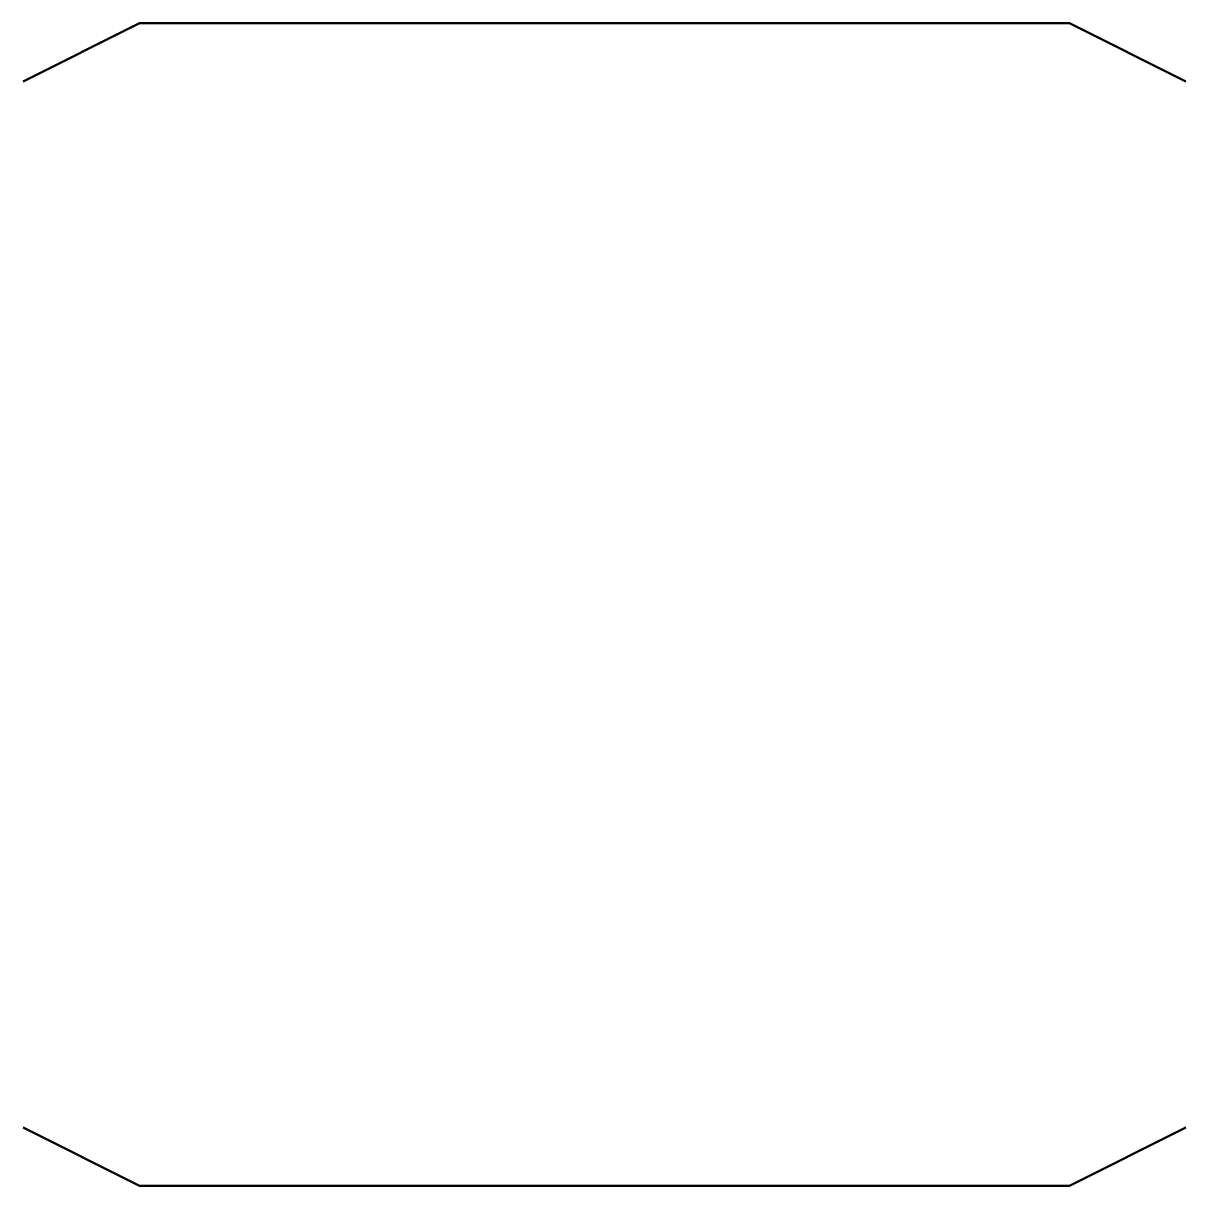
# Model space of a CAD drawing. Header units: millimetres. Extents: x -9 to 9, y -9 to 9.
import ezdxf

# ---------------------------------------------------------------- set-up
doc = ezdxf.new("R2010")
doc.units = ezdxf.units.MM
doc.layers.get('0').update_dxf_attribs({"lineweight": 50, "true_color": 0xffffff})

msp = doc.modelspace()

# ---------------------------------------------------------------- linework, layer by layer
for p, q in [((-9, 8.1), (-7.2, 9)), ((7.2, 9), (9, 8.1)), ((-9, -8.1), (-7.2, -9)), ((9, -8.1), (7.2, -9))]:
    msp.add_line(p, q)
at = {"color": 7, "true_color": 0xffffff}
for p, q in [((7.2, 9), (-7.2, 9)), ((-7.2, -9), (7.2, -9))]:
    msp.add_line(p, q, dxfattribs=at)

doc.saveas('drawing.dxf')
